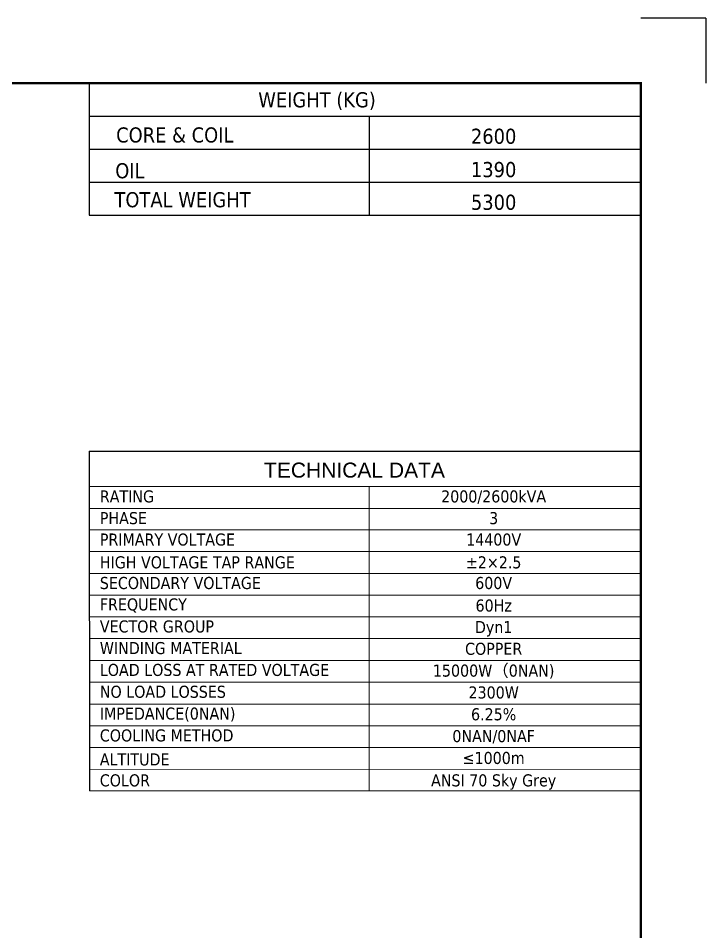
# Model space of a CAD drawing. Header units: millimetres. Extents: x 8981 to 59433, y 5244 to 14154.
# Drawn here: x 18402 to 21581, y 9930 to 14154 of the extents above; entities that cross this region are included whole.
import ezdxf
from ezdxf.enums import TextEntityAlignment as Align

# ---------------------------------------------------------------- set-up
doc = ezdxf.new("R2010")
doc.units = ezdxf.units.MM
for name, color, linetype in [('1', 4, 'Continuous'), ('2', 3, 'Continuous'), ('6文字层', 3, 'Continuous')]:
    doc.layers.add(name, color=color, linetype=linetype)
doc.layers.add('铁心', color=3, linetype='Continuous', lineweight=0)
doc.styles.add('PDF Arial', font='arial.ttf')
doc.styles.add('Tahoma$001', font='tahoma.ttf', dxfattribs={"height": 2.159784})

msp = doc.modelspace()

# ---------------------------------------------------------------- linework, layer by layer
at = {"layer": '1', "const_width": 10.5}
msp.add_lwpolyline([(9760.583, 5574.008), (21280.583, 5574.008), (21280.583, 13854.008), (9760.583, 13854.008), (9760.583, 5574.008)], dxfattribs=at)
at = {"layer": '2'}
for p, q in [((21580.583, 14154.008), (21280.583, 14154.008)), ((21580.583, 14154.008), (21580.583, 13854.008)), ((18730.583, 13854.008), (21280.583, 13854.008)), ((18730.583, 13854.008), (18730.583, 13243.099)), ((21280.583, 13854.008), (21280.583, 13243.099)), ((18730.583, 13701.28), (21280.583, 13701.28)), ((20024.619, 13701.28), (20024.619, 13243.099)), ((18730.583, 13548.553), (21280.583, 13548.553)), ((18730.583, 13395.826), (21280.583, 13395.826)), ((18730.583, 13243.099), (21280.583, 13243.099))]:
    msp.add_line(p, q, dxfattribs=at)
at = {"layer": '6文字层'}
for q in [(21280.583, 12152.148), (18731.372, 10580.634)]:
    msp.add_line((18730.583, 12152.148), q, dxfattribs=at)
at = {"layer": '铁心'}
for p, q in [((18730.583, 11988.318), (21280.583, 11988.318)), ((20024.619, 11988.318), (20024.676, 10581.262)), ((18730.583, 11887.353), (21280.583, 11887.353)), ((18730.583, 11788.293), (21280.583, 11788.293)), ((18730.583, 11687.328), (21280.583, 11687.328)), ((18730.583, 11586.363), (21280.583, 11586.363)), ((18730.583, 11486.35), (21280.583, 11486.35)), ((18730.583, 11386.338), (21280.583, 11386.338)), ((18730.583, 11285.373), (21280.583, 11285.373)), ((18730.583, 11184.408), (21280.583, 11184.408)), ((18730.583, 11083.443), (21280.583, 11083.443)), ((18730.583, 10982.478), (21280.583, 10982.478)), ((18730.583, 10881.513), (21280.583, 10881.513)), ((18730.583, 10881.513), (21280.583, 10881.513)), ((18730.583, 10781.047), (21280.583, 10781.047)), ((18730.583, 10680.581), (21280.583, 10681.818)), ((18730.641, 10580.634), (21280.641, 10581.871))]:
    msp.add_line(p, q, dxfattribs=at)

# ---------------------------------------------------------------- texts
for s, height, style, p in [('WEIGHT (KG)', 70, 'Tahoma$001', (19511.568, 13742.056)), ('CORE & COIL ', 70, 'Tahoma$001', (18854.658, 13579.404)), ('OIL', 70, 'Tahoma$001', (18850.485, 13414.018)), ('TOTAL WEIGHT', 70, 'Tahoma$001', (18847.062, 13280.01)), ('TECHNICAL DATA', 69.54149, 'PDF Arial', (19538.271, 12029.707)), ('RATING', 55.8196, 'Tahoma$001', (18779.178, 11914.975)), ('PHASE', 55.8196, 'Tahoma$001', (18779.227, 11814.596)), ('PRIMARY VOLTAGE', 55.81963, 'Tahoma$001', (18779.227, 11715.536)), ('HIGH VOLTAGE TAP RANGE', 55.81963, 'Tahoma$001', (18779.117, 11610.124)), ('SECONDARY VOLTAGE', 55.81963, 'Tahoma$001', (18779.227, 11514.559)), ('FREQUENCY', 55.8196, 'Tahoma$001', (18779.227, 11415.499)), ('VECTOR GROUP', 55.81963, 'Tahoma$001', (18779.227, 11313.581)), ('WINDING MATERIAL', 55.81963, 'Tahoma$001', (18779.227, 11213.569)), ('LOAD LOSS AT RATED VOLTAGE', 55.81963, 'Tahoma$001', (18779.227, 11112.604)), ('NO LOAD LOSSES', 55.81963, 'Tahoma$001', (18779.227, 11011.639)), ('IMPEDANCE(0NAN)', 55.81963, 'Tahoma$001', (18779.227, 10910.674)), ('COOLING METHOD', 55.81963, 'Tahoma$001', (18779.227, 10809.709)), ('ALTITUDE', 55.8196, 'Tahoma$001', (18779.227, 10698.556)), ('COLOR', 55.8196, 'Tahoma$001', (18779.069, 10601.839))]:
    msp.add_text(s, height=height, dxfattribs=dict(at, style=style)).set_placement(p)
at = {"layer": '铁心', "style": 'Tahoma$001'}
for s, height, p in [('2600', 70, (20600, 13573.358)), ('1390', 70, (20600, 13419.344)), ('5300', 70, (20600, 13268.247)), ('2000/2600kVA', 55.81963, (20600, 11914.975)), ('3', 55.82, (20600.048, 11814.596)), ('14400V', 55.8196, (20600.048, 11715.536)), ('±2×2.5', 55.8196, (20600.048, 11610.124)), ('600V', 55.8196, (20600.048, 11514.559)), ('60Hz', 55.8196, (20600.048, 11410.368)), ('Dyn1', 55.8196, (20600.048, 11310.635)), ('COPPER', 55.8196, (20600.048, 11210.346)), ('15000W（0NAN)', 55.81963, (20600.048, 11109.381)), ('2300W', 55.8196, (20600.048, 11008.416)), ('6.25%%%', 55.8196, (20600.048, 10907.451)), ('0NAN/0NAF', 55.8196, (20600.048, 10806.486)), ('≤1000m', 55.8196, (20600.048, 10705.521)), ('ANSI 70 Sky Grey', 55.81963, (20600, 10601.839))]:
    msp.add_text(s, height=height, dxfattribs=at).set_placement(p, align=Align.CENTER)

doc.saveas('drawing.dxf')
